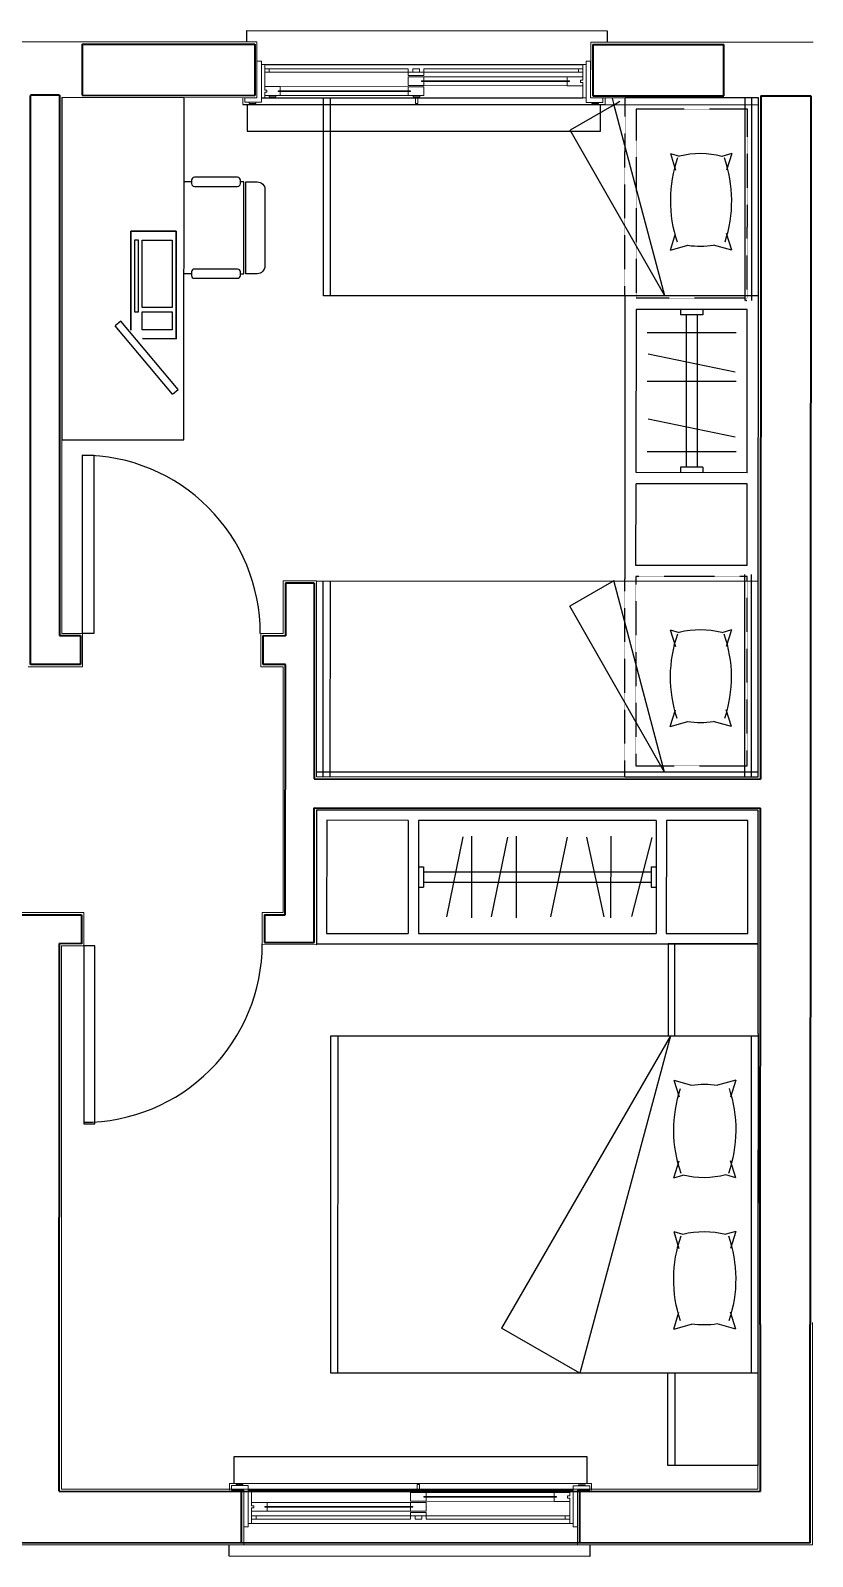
# Model space of a CAD drawing. Header units: millimetres. Extents: x -32319 to 9885, y 990 to 22164.
# Drawn here: x -14731 to -11216, y 14225 to 21081 of the extents above; entities that cross this region are included whole.
import ezdxf

# ---------------------------------------------------------------- set-up
doc = ezdxf.new("R2010")
doc.units = ezdxf.units.MM
doc.linetypes.add('HIDDEN', pattern=[0.375, 0.25, -0.125])
doc.layers.add('door', color=53, linetype='Continuous')
doc.layers.add('furniture', color=34, linetype='Continuous')
for name, color, linetype, lineweight in [('plaster', 4, 'Continuous', 13), ('wall', 5, 'Continuous', 35), ('wind', 161, 'Continuous', 5)]:
    doc.layers.add(name, color=color, linetype=linetype, lineweight=lineweight)

# ---------------------------------------------------------------- blocks, each defined once
blk = doc.blocks.new('bed 21ws')
at = {"color": 0}
for p, q in [((0, 762.9), (0, 1166.5)), ((0, 1166.5), (404.2, 1166.5)), ((373.9, 752.8), (373.9, 1166.5)), ((404.2, 1166.8), (404.2, 752.8)), ((0, 762.9), (0, -762.9)), ((1919.9, 752.8), (0, 752.8)), ((30.3, 752.8), (30.3, -762.9)), ((394.1, 752.8), (1152, -559.9)), ((394.1, 752.8), (800.2, -762.9)), ((1889.6, 752.8), (1889.6, -762.9)), ((1919.9, -762.9), (1919.9, 752.8)), ((100, 554), (123.7, 478.4)), ((100, 554), (182.8, 531.2)), ((378.6, 554), (298.5, 531.9)), ((378.6, 554), (355, 478.4)), ((100, 115.9), (123.7, 191.5)), ((378.6, 115.9), (355, 191.5)), ((100, 115.9), (144.8, 128.3)), ((378.6, 115.9), (337.6, 127.2)), ((100, -126), (123.7, -201.6)), ((100, -126), (144.8, -138.4)), ((378.6, -126), (337.6, -137.3)), ((378.6, -126), (355, -201.6)), ((100, -564.2), (123.7, -488.6)), ((100, -564.2), (182.8, -541.3)), ((378.6, -564.2), (298.5, -542.1)), ((378.6, -564.2), (355, -488.6)), ((800.2, -762.9), (1152, -559.9)), ((0, -762.9), (1919.9, -762.9)), ((0, -762.9), (0, -1176.6)), ((373.9, -762.9), (373.9, -1176.6)), ((404.2, -1176.9), (404.2, -762.9)), ((0, -1176.6), (404.2, -1176.6))]:
    blk.add_line(p, q, dxfattribs=at)
for centre, radius, start, end in [((691.4, 329.9), 591.4, 161.59105, 199.20246), ((243.2, 137.9), 397.9, 82.00717, 98.73199), ((-212.8, 329.9), 591.4, 340.79754, 18.40895), ((243.2, 513.8), 397.9, 255.67702, 283.71647), ((243.2, -523.9), 397.9, 76.28353, 104.32298), ((691.4, -340), 591.4, 160.79754, 198.40895), ((-212.8, -340), 591.4, 341.59105, 19.20246), ((243.2, -148), 397.9, 261.26801, 277.99283)]:
    blk.add_arc(centre, radius, start, end, dxfattribs=at)

msp = doc.modelspace()

# ---------------------------------------------------------------- linework, layer by layer
for p, q in [((-13776.5, 20748.9), (-12148.3, 20748.2)), ((-13444.3, 20748.5), (-11458.6, 20747.6))]:
    msp.add_line(p, q)
for points in [[(-13758.3, 21029), (-13758.2, 21081), (-12138.2, 21080.3), (-12138.3, 21028.3)], [(-13678.2, 20928.8), (-12248.2, 20928.2)], [(-13693.2, 20778.9), (-12248.2, 20778.2)], [(-12217.4, 14277.4), (-12217.4, 14225.5), (-13837.4, 14226.2), (-13837.4, 14278.2)]]:
    msp.add_lwpolyline(points)
at = {"layer": 'door'}
for p, q in [((-14497, 19172.7), (-14447, 19172.7)), ((-14496.9, 18372.7), (-14497, 19172.7)), ((-14447, 19172.7), (-14446.9, 18372.7)), ((-14446.9, 18372.7), (-14496.9, 18372.7)), ((-14491.2, 16968.6), (-14491.5, 16168.6)), ((-14441.2, 16968.6), (-14491.2, 16968.6)), ((-14441.5, 16168.6), (-14441.2, 16968.6)), ((-14491.5, 16168.6), (-14441.5, 16168.6))]:
    msp.add_line(p, q, dxfattribs=at)
for centre, radius, start, end in [((-14498.2, 18372.7), 800, 359.97801, 90.00704), ((-14490.8, 16977.6), 801.4, 269.94878, 359.97801)]:
    msp.add_arc(centre, radius, start, end, dxfattribs=at)
at = {"layer": 'furniture'}
for p, q in [((-13414.4, 19889.6), (-13414, 20778.8)), ((-13383.7, 20778.8), (-13384, 19889.6)), ((-12107.7, 20747.9), (-12115.5, 20776.9)), ((-11458.7, 20778), (-12058.7, 20778.3)), ((-11519, 19867.7), (-11518.6, 20777.7)), ((-11489, 19867.6), (-11488.6, 20777.6)), ((-11459.9, 17727.8), (-11458.6, 20778.1)), ((-12107.7, 20747.9), (-12305.2, 20634)), ((-11880.4, 19888.9), (-12108.3, 20749.9)), ((-12107.7, 20747.9), (-12081.8, 20762.9)), ((-11880.4, 19888.9), (-12305.2, 20634)), ((-11854.7, 20527.9), (-11831.3, 20453.1)), ((-11854.7, 20527.9), (-11814.1, 20516.7)), ((-11579, 20527.8), (-11623.3, 20515.6)), ((-11579, 20527.8), (-11602.4, 20453)), ((-14007.2, 20401), (-14040.8, 20401)), ((-14076.7, 20179.2, -28.6), (-14279.9, 20179.3, 9.5)), ((-11854.9, 20094.3), (-11831.4, 20169.1)), ((-11579.2, 20094.2), (-11602.6, 20169)), ((-11854.9, 20094.3), (-11775.6, 20116.2)), ((-11579.2, 20094.2), (-11661.1, 20116.8)), ((-14007.4, 19988.5), (-14041, 19988.5)), ((-11459, 19888.7), (-13414.4, 19889.6)), ((-12059, 19889), (-12059.5, 18617.1)), ((-11509, 19827.9), (-12009, 19828.1)), ((-11809, 19828), (-11809.1, 19803)), ((-11709, 19828), (-11709.1, 19803)), ((-14324.8, 19775.1), (-14350.2, 19753.9)), ((-14093.2, 19447.3), (-14350.2, 19753.9)), ((-14067.8, 19468.6), (-14324.8, 19775.1)), ((-11709.1, 19803), (-11809.1, 19803)), ((-11784.1, 19803), (-11784.4, 19119.6)), ((-11734.1, 19803), (-11734.4, 19119.5)), ((-11559.1, 19722.9), (-11959.1, 19723.1)), ((-11563.3, 19546.3), (-11955, 19627.3)), ((-11559.2, 19503.9), (-11959.2, 19504.1)), ((-14093.2, 19447.3), (-14067.8, 19468.6)), ((-11563.4, 19253.8), (-11955.1, 19334.8)), ((-11559.3, 19187.6), (-11959.3, 19187.8)), ((-11509.2, 19094.4), (-12009.2, 19094.8)), ((-11709.1, 19119.5), (-11809.1, 19119.6)), ((-11809.1, 19119.6), (-11809.1, 19094.6)), ((-11709.1, 19119.5), (-11709.1, 19094.5)), ((-12009.6, 18678.2), (-12009.2, 19044.8)), ((-11509.2, 19044.4), (-12009.2, 19044.8)), ((-11509.6, 18677.8), (-11509.4, 19044.4)), ((-11509.6, 18677.8), (-12009.6, 18678.2)), ((-13445.2, 18608.6), (-11459.6, 18607.8)), ((-13415.5, 17728.5), (-13415.1, 18608.6)), ((-13384.7, 18608.6), (-13385.1, 17728.5)), ((-12108.7, 18608), (-12306.1, 18494.2)), ((-11881.3, 17749), (-12109.2, 18610)), ((-11519.9, 17727.8), (-11519.5, 18637.8)), ((-11489.9, 17727.8), (-11489.5, 18637.8)), ((-11881.3, 17749), (-12306.1, 18494.2)), ((-11855.6, 18388.1), (-11815, 18376.8)), ((-11855.6, 18388.1), (-11832.3, 18313.2)), ((-11580, 18387.9), (-11624.2, 18375.7)), ((-11580, 18387.9), (-11603.4, 18313.1)), ((-11855.8, 17954.5), (-11832.4, 18029.3)), ((-11855.8, 17954.5), (-11776.6, 17976.3)), ((-11580.1, 17954.3), (-11662, 17977)), ((-11580.1, 17954.3), (-11603.5, 18029.2)), ((-11459.9, 17748.8), (-13445.6, 17749.7)), ((-12059.9, 17728), (-11459.9, 17727.8)), ((-13445.6, 17578.6), (-13445.9, 16978.6)), ((-11460.3, 17577.7), (-13445.6, 17578.5)), ((-11460.5, 16977.7), (-11460.3, 17577.7)), ((-13399.8, 17532.7), (-13400, 17024.4)), ((-13033.1, 17532.6), (-13033.3, 17024.2)), ((-12987.3, 17532.6), (-12987.5, 17024.2)), ((-11918.6, 17532.1), (-11918.8, 17023.8)), ((-11872.8, 17532.1), (-11873, 17023.7)), ((-11506.1, 17531.9), (-11872.8, 17532.1)), ((-11506.3, 17023.6), (-11506.1, 17531.9)), ((-12787.6, 17457.9), (-12861.8, 17098.8)), ((-12748.8, 17461.6), (-12748.9, 17095)), ((-12586.9, 17457.8), (-12661.1, 17098.7)), ((-12548.1, 17461.5), (-12548.2, 17094.9)), ((-12318.7, 17457.7), (-12393, 17098.6)), ((-12232.1, 17457.2), (-12154.2, 17098.9)), ((-12123.2, 17461.3), (-12123.4, 17094.7)), ((-11938.1, 17455.5), (-12029.2, 17100.4)), ((-12987.4, 17324.2), (-12964.5, 17324.2)), ((-12964.5, 17324.2), (-12964.5, 17232.6)), ((-12964.5, 17301.3), (-11941.6, 17300.9)), ((-11941.6, 17323.8), (-11941.7, 17232.1)), ((-11941.6, 17323.8), (-11918.7, 17323.8)), ((-12987.4, 17232.6), (-12964.5, 17232.6)), ((-12964.5, 17255.5), (-11941.7, 17255)), ((-11941.7, 17232.1), (-11918.8, 17232.1)), ((-13400, 17024.4), (-13033.3, 17024.2)), ((-12987.5, 17024.2), (-11918.8, 17023.8)), ((-11873, 17023.7), (-11506.3, 17023.6)), ((-13445.9, 16978.6), (-11460.5, 16977.7))]:
    msp.add_line(p, q, dxfattribs=at)
at = {"layer": 'furniture', "linetype": 'HIDDEN'}
for p, q in [((-12059, 19889), (-12058.7, 20778.2)), ((-11509, 19877.9), (-12009, 19878.1)), ((-12059.9, 17728), (-12059.5, 18617.1)), ((-12009.9, 17778), (-11509.9, 17777.8))]:
    msp.add_line(p, q, dxfattribs=at)
at = {"layer": 'furniture', "ltscale": 0.3}
for p, q in [((-13756.5, 20748.9), (-13756.6, 20628.9)), ((-12168.3, 20628.2), (-12168.3, 20748.2)), ((-13756.6, 20628.9), (-12168.3, 20628.2)), ((-13817.2, 14673.6), (-13817.3, 14553.6)), ((-12229, 14672.9), (-13817.2, 14673.6)), ((-12229, 14552.9), (-12229, 14672.9))]:
    msp.add_line(p, q, dxfattribs=at)
at = {"layer": 'furniture'}
msp.add_lwpolyline([(-14590.9, 19241.9), (-14041.2, 19241.6), (-14040.7, 20779.1), (-14590.7, 20779.4)], close=True, dxfattribs=at)
at = {"layer": 'furniture', "linetype": 'HIDDEN'}
for points in [[(-11508.7, 20728.1), (-12008.7, 20728.3), (-12009.1, 19878.1)], [(-11509, 19877.9), (-11508.7, 20728.1)], [(-11509.6, 18628), (-12009.6, 18628.2), (-12010, 17778)], [(-11509.9, 17777.8), (-11509.6, 18628)]]:
    msp.add_lwpolyline(points, dxfattribs=at)
at = {"layer": 'furniture'}
for points in [[(-13994.5, 20380.4), (-13800, 20380.3, 0.414214), (-13787.3, 20393.1), (-13787.2, 20408.8, 0.414214), (-13800, 20421.5), (-13994.5, 20421.6, 0.414214), (-14007.2, 20408.9), (-14007.3, 20393.2, 0.414214)], [(-13994.7, 19967.9), (-13800.2, 19967.8, 0.414214), (-13787.4, 19980.6), (-13787.4, 19996.3, 0.414214), (-13800.2, 20009), (-13994.6, 20009.1, 0.414214), (-14007.4, 19996.4), (-14007.4, 19980.7, 0.414214)]]:
    msp.add_lwpolyline(points, format="xyb", close=True, dxfattribs=at)
for points in [[(-13787.4, 19988.4), (-13771.7, 19988.4), (-13771.5, 20400.9), (-13787.2, 20400.9)], [(-13763.6, 19988.4), (-13763.4, 20400.9)], [(-12009, 19828.1), (-12009.4, 19094.8)], [(-11509.4, 19094.4), (-11509, 19827.9)], [(-13033.1, 17532.6), (-13399.8, 17532.7)], [(-11918.6, 17532.1), (-12987.3, 17532.6)]]:
    msp.add_lwpolyline(points, dxfattribs=at)
msp.add_lwpolyline([(-13763.4, 20400.9), (-13711.6, 20400.9, -0.414214), (-13677.3, 20366.5), (-13677.4, 20022.7, -0.414214), (-13711.8, 19988.4), (-13763.6, 19988.4)], format="xyb", dxfattribs=at)
for centre, radius, start, end in [((-11269.5, 20315.8), 585.3, 160.77229, 198.3837), ((-11720.9, 20134.1), 393.8, 75.65177, 103.69122), ((-12164.4, 20316.2), 585.3, 341.5658, 19.17721), ((-11720.7, 20506.1), 393.8, 261.98192, 278.70674), ((-11721.8, 17994.3), 393.8, 75.65177, 103.69122), ((-11270.5, 18176), 585.3, 160.77229, 198.3837), ((-12165.3, 18176.4), 585.3, 341.5658, 19.17721), ((-11721.6, 18366.2), 393.8, 261.98192, 278.70674)]:
    msp.add_arc(centre, radius, start, end, dxfattribs=at)
msp.add_point((-11514.7, 19867.7), dxfattribs=at)
for points in [[(-14280.1, 19755.4, 9.5), (-14279.9, 20179.3, 9.5), (-14279.9, 20179.3, -54), (-14280.1, 19734.6, -22.2)], [(-14076.7, 20179.2, -54), (-14279.9, 20179.3, -54), (-14279.9, 20179.3, 9.5), (-14076.7, 20179.2, -28.6)], [(-14076.7, 20179.2, -54), (-14076.9, 19696.6, -54), (-14076.9, 19696.6, -28.6), (-14076.7, 20179.2, -28.6)], [(-14263, 20139.1, 6.4), (-14263.1, 19817.4, 6.4), (-14246.2, 19817.3, 3.2), (-14246, 20139.1, 3.2)], [(-14229.1, 20139.1), (-14093.6, 20139, -25.4), (-14093.8, 19837.4, -25.4), (-14229.2, 19837.4)], [(-14093.8, 19817.3, -25.4), (-14093.8, 19736.8, -25.4), (-14229.3, 19736.9), (-14229.3, 19817.3)], [(-14076.9, 19696.6, -54), (-14227, 19696.7, -0.4), (-14227, 19696.7, -0.4), (-14076.9, 19696.6, -28.6)]]:
    msp.add_3dface(points, dxfattribs=at)
at = {"layer": 'plaster'}
for p, q in [((-15931.6, 21030.2), (-13713.1, 21029.6)), ((-13713.1, 21029.6), (-13713.2, 20779)), ((-12213.1, 21028.4), (-12213.2, 20778.2)), ((-12213.1, 21028.4), (-11213.1, 21028)), ((-14590.7, 20779.4), (-14590.9, 18372.7)), ((-14590.7, 20779.4), (-13713.2, 20778.9)), ((-12213.2, 20778.2), (-11458.6, 20778)), ((-11458.6, 20778), (-11460, 17727.7)), ((-13595.4, 18608.7), (-13595.5, 18372.3)), ((-13445.4, 18608.6), (-13595.4, 18608.7)), ((-13445.4, 18608.6), (-13445.8, 17728.5)), ((-14590.9, 18372.7), (-14496.9, 18372.7)), ((-14496.9, 18372.7), (-14497, 18222.7)), ((-13695.6, 18222.4), (-13695.5, 18372.4)), ((-13695.5, 18372.4), (-13595.5, 18372.3)), ((-14497, 18222.7), (-14741, 18223)), ((-13595.3, 18222.3), (-13695.3, 18222.4)), ((-13595.8, 17118.2), (-13595.4, 18222.3)), ((-13445.8, 17728.5), (-11460, 17727.8)), ((-13445.9, 16974.1), (-13445.6, 17580.2)), ((-13445.6, 17578.5), (-11460.3, 17577.7)), ((-11461.5, 14527.3), (-11460.3, 17577.7)), ((-14841.1, 17118.8), (-14491.1, 17118.6)), ((-14491.1, 17118.6), (-14491.2, 16968.6)), ((-13689.4, 17118.3), (-13689.4, 16974.2)), ((-13689.4, 17118.3), (-13595.8, 17118.2)), ((-14592.2, 14528.6), (-14591.2, 16968.7)), ((-14491.2, 16968.6), (-14591.2, 16968.7)), ((-13689.4, 16974.2), (-13445.9, 16974.1)), ((-11216.1, 14277.2), (-11215.7, 15277.2)), ((-14592.2, 14528.6), (-11461.5, 14527.3)), ((-13772.4, 14278.1), (-13772.3, 14523.6)), ((-12272.4, 14277.5), (-12272.3, 14523.1)), ((-14902.4, 14278), (-11216.1, 14277.2))]:
    msp.add_line(p, q, dxfattribs=at)
at = {"layer": 'wall'}
for p, q in [((-14498.2, 21020.1), (-13723.1, 21019.6)), ((-14498.2, 21019.9), (-14498.2, 20789.9)), ((-13723.1, 21019.6), (-13723.2, 20789.5)), ((-12203.1, 21018.4), (-12203.2, 20788.2)), ((-12203.1, 21018.4), (-11614.4, 21018.2)), ((-11614.5, 20788.2), (-11614.4, 21018.2)), ((-14731, 18233), (-14730.8, 20789.4)), ((-14600.7, 20789.9), (-14730.8, 20789.9)), ((-14600.7, 20789.9), (-14600.9, 18362.7)), ((-14498.2, 20790.1), (-13723.2, 20789.5)), ((-12203.2, 20788.2), (-11614.5, 20788.2)), ((-11448.6, 20788), (-11450, 17717.7)), ((-11448.6, 20788), (-11223.2, 20788)), ((-11223.2, 20787.9), (-11225.7, 15267.2)), ((-13585.4, 18598.7), (-13585.5, 18362.3)), ((-13455.4, 18598.6), (-13585.4, 18598.7)), ((-13455.4, 18598.6), (-13455.8, 17718.5)), ((-14600.9, 18362.7), (-14506.9, 18362.7)), ((-14506.9, 18362.7), (-14507, 18232.7)), ((-13685.6, 18232.4), (-13685.5, 18362.4)), ((-13685.5, 18362.4), (-13585.5, 18362.3)), ((-14507, 18232.7), (-14731, 18233)), ((-13585.3, 18232.3), (-13685.3, 18232.4)), ((-13585.8, 17108.2), (-13585.3, 18232.3)), ((-13455.8, 17718.5), (-11450, 17717.7)), ((-13455.9, 16984.1), (-13455.6, 17588.5)), ((-13455.6, 17588.5), (-11450.3, 17587.7)), ((-11451.2, 15267.3), (-11450.3, 17587.7)), ((-14831.1, 17108.8), (-14501.1, 17108.6)), ((-14501.1, 17108.6), (-14501.2, 16978.6)), ((-13679.4, 17108.3), (-13679.4, 16984.2)), ((-13679.4, 17108.3), (-13585.8, 17108.2)), ((-14602.2, 14518.6), (-14601.2, 16978.7)), ((-14501.2, 16978.6), (-14601.2, 16978.7)), ((-13679.4, 16984.2), (-13455.9, 16984.1)), ((-11451.2, 15267.3), (-11451.5, 14517.3)), ((-11226.1, 14286.5), (-11225.7, 15267.2)), ((-14602.2, 14518.6), (-11451.5, 14517.3)), ((-13782.4, 14288.1), (-13782.3, 14513.6)), ((-12262.4, 14287.5), (-12262.3, 14513.1)), ((-14892.4, 14287.9), (-11226.1, 14286.5))]:
    msp.add_line(p, q, dxfattribs=at)
at = {"layer": 'wind'}
for p, q in [((-13033.2, 20833.6), (-13033.2, 20873.6)), ((-13033.2, 20873.6), (-12248.2, 20873.2)), ((-13776.5, 20778.9), (-13776.5, 20758.9)), ((-12963.2, 20828.5), (-13678.2, 20828.8)), ((-13678.2, 20788.8), (-12963.2, 20788.5)), ((-13033.2, 20810.1), (-13608.2, 20810.3)), ((-13033.2, 20807.1), (-13608.2, 20807.3)), ((-12248.2, 20833.2), (-13033.2, 20833.6)), ((-13033.2, 20810.1), (-13033.2, 20828.6)), ((-13023.2, 20810.1), (-13033.2, 20810.1)), ((-13033.2, 20807.1), (-13023.2, 20807.1)), ((-13033.2, 20788.6), (-13033.2, 20807.1)), ((-13023.2, 20807.1), (-13023.2, 20810.1)), ((-13010.7, 20788.6), (-13010.7, 20783.6)), ((-13010.7, 20783.6), (-12980.7, 20783.5)), ((-12990.7, 20783.5), (-13000.7, 20783.5)), ((-13000.7, 20783.5), (-13000.7, 20753.5)), ((-12990.7, 20753.5), (-12990.7, 20783.5)), ((-12980.7, 20783.5), (-12980.7, 20788.5)), ((-12963.2, 20788.5), (-12963.2, 20828.5)), ((-12148.3, 20748.2), (-12148.2, 20778.2)), ((-13776.5, 20760.6), (-13776.5, 20748.9)), ((-13000.7, 20753.5), (-12990.7, 20753.5)), ((-13837.3, 14553.6), (-13837.3, 14523.6)), ((-12209, 14552.9), (-13837.3, 14553.6)), ((-12982.3, 14548.3), (-12992.3, 14548.3)), ((-12992.3, 14548.3), (-12992.3, 14518.3)), ((-12982.3, 14518.3), (-12982.3, 14548.3)), ((-12209.1, 14542.9), (-12209, 14552.9)), ((-12307.3, 14513), (-13022.3, 14513.3)), ((-13022.3, 14473.3), (-12307.3, 14473)), ((-12952.3, 14494.8), (-12377.3, 14494.5)), ((-12952.3, 14491.8), (-12377.3, 14491.5))]:
    msp.add_line(p, q, dxfattribs=at)
at = {"layer": 'wind', "color": 250}
for p, q in [((-12248.2, 20858.2), (-12258.2, 20858.2)), ((-12258.2, 20858.2), (-12258.2, 20848.2)), ((-12258.2, 20848.2), (-12248.2, 20848.2)), ((-12248.2, 20873.2), (-12248.2, 20858.2)), ((-12248.2, 20848.2), (-12248.2, 20833.2)), ((-13678.2, 20828.8), (-13678.2, 20813.8)), ((-13678.2, 20813.8), (-13668.2, 20813.8)), ((-13668.2, 20803.8), (-13678.2, 20803.8)), ((-13678.2, 20803.8), (-13678.2, 20788.8)), ((-13668.2, 20813.8), (-13668.2, 20803.8)), ((-12209.1, 14522.9), (-12209.1, 14542.9)), ((-13022.3, 14513.3), (-13022.3, 14473.3)), ((-12972.3, 14518.3), (-13002.3, 14518.3)), ((-13002.3, 14518.3), (-13002.3, 14513.3)), ((-12992.3, 14518.3), (-12982.3, 14518.3)), ((-12972.3, 14513.3), (-12972.3, 14518.3)), ((-12952.3, 14494.8), (-12962.3, 14494.8)), ((-12962.3, 14494.8), (-12962.3, 14491.8)), ((-12962.3, 14491.8), (-12952.3, 14491.8)), ((-12952.3, 14513.3), (-12952.3, 14494.8)), ((-12952.3, 14491.8), (-12952.3, 14473.3)), ((-12317.3, 14498), (-12307.3, 14498)), ((-12317.3, 14488), (-12317.3, 14498)), ((-12307.3, 14488), (-12317.3, 14488)), ((-12307.3, 14498), (-12307.3, 14513)), ((-12307.3, 14473), (-12307.3, 14488))]:
    msp.add_line(p, q, dxfattribs=at)
for points in [[(-13713.2, 20943.9), (-13713.2, 20928.9), (-13713.2, 20778.9), (-13768.2, 20778.9), (-13768.3, 20758.9), (-13753.3, 20758.9), (-13693.3, 20758.9), (-13693.2, 20778.9), (-13693.2, 20793.9), (-13693.2, 20943.9)], [(-12213.2, 20943.2), (-12213.2, 20928.2), (-12213.2, 20778.2), (-12158.2, 20778.2), (-12158.3, 20758.2), (-12173.3, 20758.2), (-12233.3, 20758.2), (-12233.2, 20778.2), (-12233.2, 20793.2), (-12233.2, 20943.2)], [(-13678.2, 20908.8), (-13658.2, 20908.8), (-13658.2, 20893.8), (-13678.2, 20893.8)], [(-13033.2, 20873.6), (-12963.2, 20873.5), (-12963.2, 20855), (-12973.2, 20855), (-12973.2, 20852), (-12963.2, 20852), (-12963.2, 20833.5), (-13033.2, 20833.6)], [(-12318.2, 20851.7), (-12308.2, 20851.7), (-12308.2, 20854.7), (-12318.2, 20854.7), (-12318.2, 20873.2), (-12248.2, 20873.2), (-12248.2, 20858.2), (-12258.2, 20858.2), (-12258.2, 20848.2), (-12248.2, 20848.2), (-12248.2, 20833.2), (-12318.2, 20833.2)], [(-12268.2, 20908.2), (-12248.2, 20908.2), (-12248.2, 20893.2), (-12268.2, 20893.2)], [(-13668.2, 20813.8), (-13678.2, 20813.8), (-13678.2, 20828.8), (-13608.2, 20828.8), (-13608.2, 20810.3), (-13618.2, 20810.3), (-13618.2, 20807.3), (-13608.2, 20807.3), (-13608.2, 20788.8), (-13678.2, 20788.8), (-13678.2, 20803.8), (-13668.2, 20803.8)], [(-13033.2, 20828.6), (-12963.2, 20828.5), (-12963.2, 20788.5), (-13033.2, 20788.6), (-13033.2, 20807.1), (-13023.2, 20807.1), (-13023.2, 20810.1), (-13033.2, 20810.1)], [(-13772.4, 14358.6), (-13772.4, 14373.6), (-13772.3, 14523.6), (-13827.3, 14523.6), (-13827.3, 14543.6), (-13812.3, 14543.6), (-13752.3, 14543.6), (-13752.3, 14523.6), (-13752.3, 14508.6), (-13752.4, 14358.6)], [(-12272.4, 14358), (-12272.4, 14373), (-12272.3, 14523), (-12217.3, 14522.9), (-12217.3, 14542.9), (-12232.3, 14542.9), (-12292.3, 14543), (-12292.3, 14523), (-12292.3, 14508), (-12292.4, 14358)], [(-13667.3, 14468.6), (-13667.3, 14450.1), (-13677.3, 14450.1), (-13677.3, 14447.1), (-13667.3, 14447.1), (-13667.3, 14428.6), (-13737.3, 14428.6), (-13737.3, 14443.6), (-13727.3, 14443.6), (-13727.3, 14453.6), (-13737.3, 14453.6), (-13737.3, 14468.6)], [(-12952.3, 14513.3), (-12952.3, 14494.8), (-12962.3, 14494.8), (-12962.3, 14491.8), (-12952.3, 14491.8), (-12952.3, 14473.3), (-13022.3, 14473.3), (-13022.3, 14513.3)], [(-12952.3, 14468.3), (-12952.3, 14428.3), (-13022.3, 14428.3), (-13022.3, 14446.8), (-13012.3, 14446.8), (-13012.3, 14449.8), (-13022.3, 14449.8), (-13022.3, 14468.3)], [(-12307.3, 14513), (-12307.3, 14498), (-12317.3, 14498), (-12317.3, 14488), (-12307.3, 14488), (-12307.3, 14473), (-12377.3, 14473), (-12377.3, 14491.5), (-12367.3, 14491.5), (-12367.3, 14494.5), (-12377.3, 14494.5), (-12377.3, 14513)], [(-13717.4, 14408.6), (-13717.4, 14393.6), (-13737.4, 14393.6), (-13737.4, 14408.6)], [(-12952.3, 14423.3), (-12952.4, 14408.3), (-13022.4, 14408.3), (-13022.3, 14423.3)], [(-12307.4, 14408), (-12307.4, 14393), (-12327.4, 14393), (-12327.4, 14408)]]:
    msp.add_lwpolyline(points, close=True, dxfattribs=at)
for points in [[(-13693.2, 20778.9), (-13678.2, 20778.8), (-13678.2, 20803.8), (-13668.2, 20803.8), (-13668.2, 20813.8), (-13678.2, 20813.8), (-13678.2, 20928.8), (-13693.2, 20928.9)], [(-12233.2, 20778.2), (-12248.2, 20778.2), (-12248.2, 20848.2), (-12258.2, 20848.2), (-12258.2, 20858.2), (-12248.2, 20858.2), (-12248.2, 20928.2), (-12233.2, 20928.2)], [(-13658.2, 20908.8), (-13658.2, 20893.8)], [(-12268.2, 20893.2), (-12268.2, 20908.2)], [(-13658.2, 20788.8), (-13658.2, 20783.8), (-13628.2, 20783.8), (-13628.2, 20788.8)], [(-13608.2, 20807.3), (-13618.2, 20807.3), (-13618.2, 20810.3), (-13608.2, 20810.3)], [(-13608.2, 20828.8), (-13608.2, 20810.3)], [(-13608.2, 20807.3), (-13608.2, 20788.8)], [(-13718.3, 20758.9), (-13718.3, 20753.9), (-13748.3, 20753.9), (-13748.3, 20758.9)], [(-13752.3, 14523.6), (-13737.3, 14523.6), (-13737.3, 14453.6), (-13727.3, 14453.6), (-13727.3, 14443.6), (-13737.3, 14443.6), (-13737.4, 14373.6), (-13752.4, 14373.6)], [(-13022.3, 14468.3), (-13022.3, 14449.8)], [(-12377.3, 14494.5), (-12377.3, 14513)], [(-12377.3, 14494.5), (-12367.3, 14494.5), (-12367.3, 14491.5), (-12377.3, 14491.5)], [(-12377.3, 14473), (-12377.3, 14491.5)], [(-12327.3, 14513), (-12327.3, 14518), (-12357.3, 14518), (-12357.3, 14513)], [(-13022.4, 14393.3), (-13022.4, 14408.3)], [(-13022.3, 14449.8), (-13012.3, 14449.8), (-13012.3, 14446.8), (-13022.3, 14446.8)], [(-13022.3, 14446.8), (-13022.3, 14428.3)], [(-12952.4, 14408.3), (-12972.4, 14408.3), (-12972.4, 14393.3), (-13002.4, 14393.3), (-13002.4, 14408.3)], [(-12952.4, 14408.3), (-12952.4, 14393.3)], [(-12327.4, 14393), (-12327.4, 14408)]]:
    msp.add_lwpolyline(points, dxfattribs=at)
at = {"layer": 'wind'}
for points in [[(-13033.2, 20893.6), (-13678.2, 20893.8), (-13678.2, 20908.8), (-13033.2, 20908.6)], [(-13033.2, 20878.6), (-13033.2, 20893.6), (-12963.2, 20893.5), (-12963.2, 20878.5)], [(-12248.2, 20893.2), (-12963.2, 20893.5), (-12963.2, 20908.5), (-12248.2, 20908.2)], [(-13737.3, 14453.6), (-13737.3, 14468.6), (-12952.3, 14468.3), (-12952.3, 14428.3), (-13737.3, 14428.6), (-13737.3, 14443.6), (-13727.3, 14443.6), (-13727.3, 14453.6)], [(-13737.4, 14408.6), (-13022.4, 14408.3), (-13022.4, 14393.3), (-13737.4, 14393.6)], [(-12952.4, 14408.3), (-12307.4, 14408), (-12307.4, 14393), (-12952.4, 14393.3)]]:
    msp.add_lwpolyline(points, close=True, dxfattribs=at)
for points in [[(-13033.2, 20893.6), (-13033.2, 20908.6)], [(-13033.2, 20893.6), (-13013.2, 20893.6), (-13013.2, 20908.6), (-12983.2, 20908.5), (-12983.2, 20893.5)], [(-12963.2, 20852), (-12973.2, 20852), (-12973.2, 20855), (-12963.2, 20855)], [(-12963.2, 20908.5), (-12963.2, 20893.5)], [(-12963.2, 20855), (-12963.2, 20873.5)], [(-12318.2, 20854.7), (-12963.2, 20855)], [(-12318.2, 20851.7), (-12963.2, 20852)], [(-12963.2, 20833.5), (-12963.2, 20852)], [(-12318.2, 20873.2), (-12318.2, 20854.7)], [(-12318.2, 20851.7), (-12308.2, 20851.7), (-12308.2, 20854.7), (-12318.2, 20854.7)], [(-12318.2, 20851.7), (-12318.2, 20833.2)], [(-12208.3, 20758.2), (-12208.3, 20753.2), (-12178.3, 20753.2), (-12178.3, 20758.2)], [(-13777.3, 14543.6), (-13777.3, 14548.6), (-13807.3, 14548.6), (-13807.3, 14543.6)], [(-12267.3, 14543), (-12267.3, 14548), (-12237.3, 14547.9), (-12237.3, 14542.9)], [(-12292.3, 14523), (-13737.3, 14523.6)], [(-13667.3, 14450.1), (-13667.3, 14468.6)], [(-12292.3, 14523), (-12307.3, 14523), (-12307.3, 14498), (-12317.3, 14498), (-12317.3, 14488), (-12307.3, 14488), (-12307.4, 14373), (-12292.4, 14373)], [(-13717.4, 14408.6), (-13717.4, 14393.6)], [(-13667.3, 14450.1), (-13677.3, 14450.1), (-13677.3, 14447.1), (-13667.3, 14447.1)], [(-13667.3, 14450.1), (-13022.3, 14449.8)], [(-13667.3, 14447.1), (-13022.3, 14446.8)], [(-13667.3, 14428.6), (-13667.3, 14447.1)], [(-12307.4, 14373), (-13737.4, 14373.6)]]:
    msp.add_lwpolyline(points, dxfattribs=at)

# ---------------------------------------------------------------- block references
at = {"layer": 'furniture', "xscale": -1, "rotation": 359.974750560288}
msp.add_blockref('bed 21ws', (-11461, 15811.2), dxfattribs=at)

doc.saveas('drawing.dxf')
